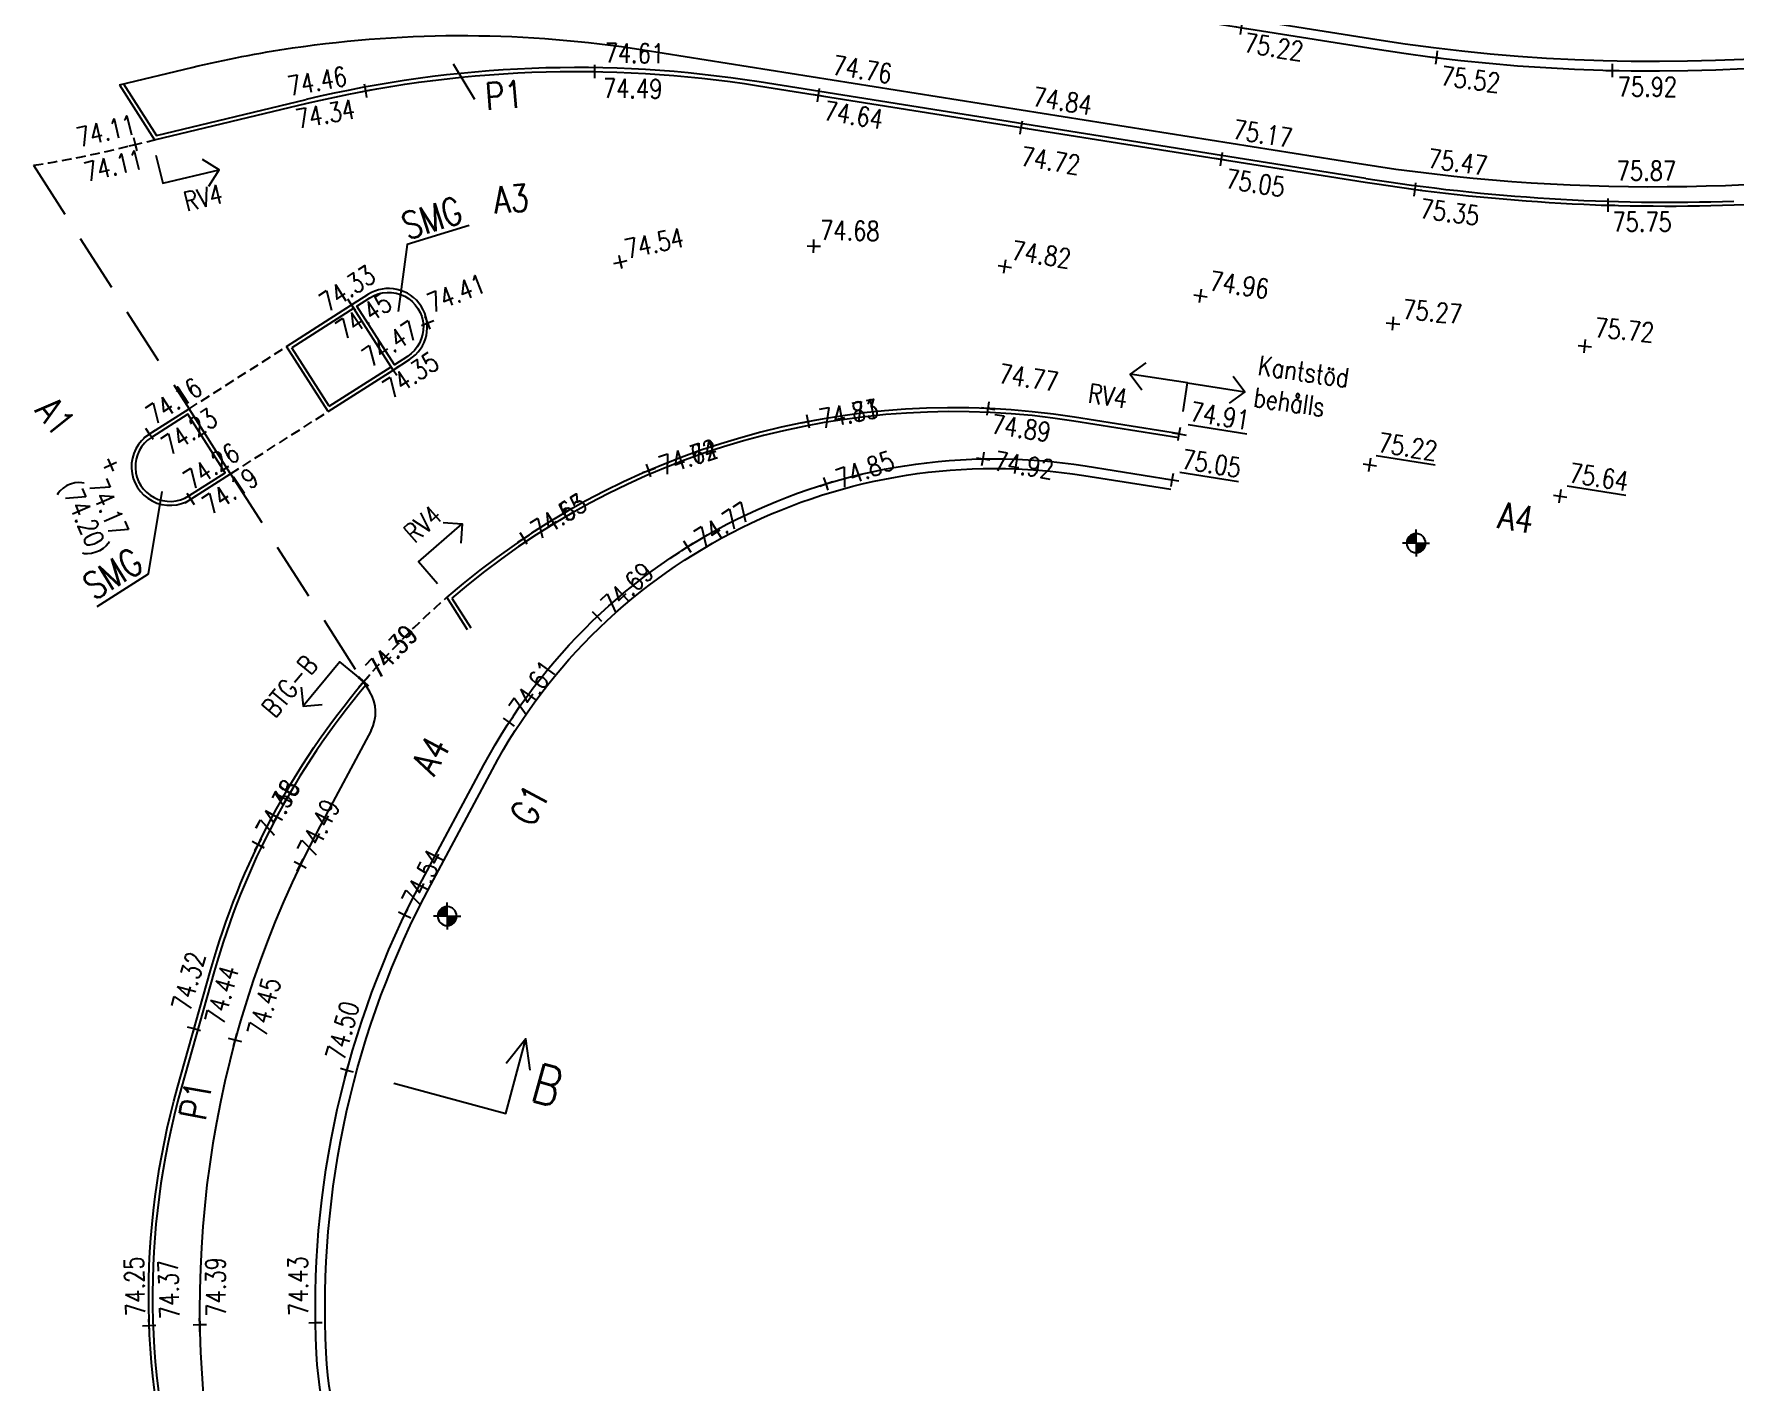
# Model space of a CAD drawing. Header units: metres. Extents: x 148130 to 148867, y 6395392 to 6395652.
# Drawn here: x 148216.49 to 148260.55, y 6395447.89 to 6395482.82 of the extents above; entities that cross this region are included whole.
import ezdxf
from ezdxf.enums import TextEntityAlignment as Align

# ---------------------------------------------------------------- set-up
doc = ezdxf.new("R2010")
doc.units = ezdxf.units.M
doc.linetypes.add('DASHED', pattern=[0.75, 0.5, -0.25])
for name, color, linetype in [('M-BELYSNINGSSTOLPE', 1, 'Continuous'), ('M-DETALJ', 3, 'Continuous'), ('M-KANTSTÖD', 1, 'Continuous'), ('M-PLUSHÖJD-XXX', 1, 'Continuous'), ('M-SEKTIONSMARKERING', 1, 'Continuous'), ('M-STOMLINJE', 3, 'Continuous'), ('M-STÖDREMSA', 1, 'Continuous'), ('M-YTLITTERA', 3, 'Continuous'), ('M-YTSKIKTSBEGRÄNSNING', 1, 'DASHED')]:
    doc.layers.add(name, color=color, linetype=linetype)
doc.styles.add('SIMPLEX8', font='simplex.shx', dxfattribs={"width": 0.8})
pattern_1 = [(224.9999999981717, (26965.24742683543, 71504.0631581117), (0.001571544821136953, -0.001571544821237251), [])]

# ---------------------------------------------------------------- blocks, each defined once
blk = doc.blocks.new('PLUSHÖJD')
at = {"color": 0, "ltscale": 0.3}
for p, q in [((-0.1750000000029104, 0), (0, 0)), ((0, 0), (0, 0.1750000000029104)), ((0, -0.1750000000029104), (0, 0)), ((0, 0), (0.1750000000029104, 0))]:
    blk.add_line(p, q, dxfattribs=at)
at = {"color": 0, "style": 'SIMPLEX8', "width": 0.8}
blk.add_attdef('NIVÅ', (0.3015976684400812, -0.2443315544987854), '', height=0.5, dxfattribs=at)
blk = doc.blocks.new('ks')
at = {"color": 1, "flags": 128}
for points in [[(1.146446609403938, 1.103553392924368), (1.499999998603016, 0.7499999990686774), (1.146446608472615, 0.3964466070756316)], [(0, 0), (-4.656612873077393e-10, 0.75), (1.499999999534339, 0.75)]]:
    blk.add_lwpolyline(points, dxfattribs=at)
at = {"color": 0, "style": 'SIMPLEX8', "width": 0.8}
blk.add_attdef('TYP', (-4.656612873077393e-10, 1.25), '', height=0.5, dxfattribs=at)
blk = doc.blocks.new('snitt')
at = {"flags": 128}
for points in [[(-2.037268131971359e-10, -3), (0, 0), (2.000000000261934, 0)], [(1.250466794735985, 0.3214900977909565), (2.000000000261934, 0), (1.25046679424122, -0.3214900959283113)]]:
    blk.add_lwpolyline(points, dxfattribs=at)
at = {"color": 0, "style": 'SIMPLEX8', "width": 0.8, "flags": 8}
blk.add_attdef('SEKTION', text='', height=1, rotation=270, dxfattribs=at).set_placement((0.1987208251957782, 0.6861163722351193), align=Align.CENTER)
blk = doc.blocks.new('belysningsstolpe')
at = {"layer": 'M-BELYSNINGSSTOLPE'}
h = blk.add_hatch(dxfattribs=at)
h.set_pattern_fill('ANSI31', color=256, scale=0.0007, angle=179.9999999981717, style=0)
h.set_pattern_definition(pattern_1)
edge = h.paths.add_edge_path()
edge.add_line((0, 0), (0, 0.2450000000026193))
edge.add_arc((0, 0), 0.245, 89.99999999833247, 179.9999999979156)
edge.add_line((-0.2449999999953434, 0), (0, 0))
h = blk.add_hatch(dxfattribs=at)
h.set_pattern_fill('ANSI31', color=256, scale=0.0007, angle=179.9999999981717, style=0)
h.set_pattern_definition(pattern_1)
edge = h.paths.add_edge_path()
edge.add_arc((0, 0), 0.245, 269.9999999983324, 359.9999999979156)
edge.add_line((0.2449999999953434, -1.455191522836685e-11), (0, 0))
edge.add_line((0, 0), (-1.455191522836685e-11, -0.2450000000098953))
for p, q in [((-0.2449996242066845, 0.0004291144869057462), (-0.3499872988177231, 0.0004291145014576614)), ((0, 0), (-0.2449999999953434, 0)), ((0, 0.2450000000026193), (7.275957614183426e-12, 0.3534108362073312)), ((0, 0), (0, 0.2450000000026193)), ((0, 0), (0.2449999999953434, -1.455191522836685e-11)), ((0, 0), (-1.455191522836685e-11, -0.2450000000098953)), ((0, -0.2417501558811637), (0, -0.3465891637897585)), ((0.2449999999953434, -1.455191522836685e-11), (0.3499833798923646, -7.275957614183426e-12))]:
    blk.add_line(p, q, dxfattribs=at)
for start, end in [(89.99999999833247, 179.9999999979156), (179.9999999979156, 269.9999999983324), (359.9999999979156, 89.99999999833247), (269.9999999983324, 359.9999999979156)]:
    blk.add_arc((0, 0), 0.245, start, end, dxfattribs=at)

msp = doc.modelspace()

# ---------------------------------------------------------------- linework, layer by layer
at = {"layer": 'M-DETALJ', "color": 1, "linetype": 'DASHED', "ltscale": 0.5}
for p, q in [((148220.5105444095, 6395473.111421618), (148223.0389398431, 6395474.726109369)), ((148221.5870029103, 6395471.425824661), (148224.1153983444, 6395473.040512413))]:
    msp.add_line(p, q, dxfattribs=at)
at = {"layer": 'M-DETALJ', "color": 1, "linetype": 'DASHED', "ltscale": 0.5, "flags": 128}
for points in [[(148216.4810074589, 6395479.421163435, 0.01999470259691123), (148218.6770070035, 6395479.855353358), (148219.6191255313, 6395480.081103166)], [(148225.031365541, 6395466.032391323, -0.03854943129989359), (148227.191967339, 6395468.226558818, -0.03854943129989359)]]:
    msp.add_lwpolyline(points, format="xyb", dxfattribs=at)
at = {"layer": 'M-KANTSTÖD'}
for p, q in [((148251.0073542735, 6395479.08315271), (148235.2815796537, 6395481.580874493)), ((148224.7783597035, 6395475.718288005), (148223.1770426166, 6395474.695652444)), ((148224.1458552666, 6395473.178615185), (148223.1770426171, 6395474.695652444)), ((148224.1458552669, 6395473.178615185), (148225.747172352, 6395474.201250747)), ((148227.3227557007, 6395468.207555332), (148227.8144764369, 6395467.437583266))]:
    msp.add_line(p, q, dxfattribs=at)
at = {"layer": 'M-KANTSTÖD', "flags": 128}
msp.add_lwpolyline([(148218.8107594891, 6395481.532695901), (148219.6650762371, 6395480.194944646), (148223.5457466116, 6395481.124828268)], dxfattribs=at)
for points in [[(148225.1997589419, 6395475.987402633, -1), (148226.1685715925, 6395474.470365373), (148225.8314522002, 6395474.255073672), (148224.8626395513, 6395475.772110931)], [(148219.5348327563, 6395472.36965883, 1.000000000182929), (148220.5036633842, 6395470.852633045), (148221.4489001378, 6395471.456281583), (148220.4800874867, 6395472.973318845)]]:
    msp.add_lwpolyline(points, format="xyb", close=True, dxfattribs=at)
for points in [[(148246.1576650179, 6395472.360669726), (148243.4416760537, 6395472.792049735, 0.2207934048451684), (148227.3227557008, 6395468.207555332)], [(148225.0877505484, 6395465.944099581, 0.1065428475077741), (148221.1651044329, 6395458.532520218), (148220.3100334839, 6395455.496085967, 0.1446632706096627), (148220.4548321612, 6395444.217863138, 0.1446632706096627)]]:
    msp.add_lwpolyline(points, format="xyb", dxfattribs=at)
at = {"layer": 'M-KANTSTÖD'}
for centre, radius, start, end in [((148230.5599870498, 6395451.853503884), 30.10000000098079, 80.97510841762816, 103.4751084104532), ((148258.8348450008, 6395528.365404982), 49.90000000078568, 260.9751084192293, 271.9653635843154)]:
    msp.add_arc(centre, radius, start, end, dxfattribs=at)
at = {"layer": 'M-STOMLINJE'}
for p, q in [((148223.038939844, 6395474.726109368), (148224.7245367785, 6395475.802567854)), ((148224.7245367785, 6395475.802567854), (148225.1458704246, 6395476.071640589)), ((148225.8009952775, 6395474.1169709), (148224.7245367785, 6395475.802567854)), ((148224.115398344, 6395473.040512414), (148223.0389398431, 6395474.726109369)), ((148224.1153983444, 6395473.040512413), (148225.8009952775, 6395474.1169709)), ((148225.8009952775, 6395474.1169709), (148226.2223945176, 6395474.386085526)), ((148219.4810278075, 6395472.453950155), (148220.5105444095, 6395473.111421618)), ((148221.5870029106, 6395471.425824661), (148220.5105444095, 6395473.111421618)), ((148220.5574863093, 6395470.768353198), (148221.5870029103, 6395471.425824661)), ((148243.7363205702, 6395471.631463021), (148245.9910089604, 6395471.273351293)), ((148227.7301965891, 6395467.383760341), (148227.1919673388, 6395468.226558818)), ((148225.0313655412, 6395466.032391323), (148225.1887362093, 6395465.785968893))]:
    msp.add_line(p, q, dxfattribs=at)
at = {"layer": 'M-STOMLINJE', "flags": 128}
for points in [[(148197.6761788953, 6395491.395608074, 0.2910034967220055), (148217.9726229625, 6395484.416786305), (148219.8845247269, 6395484.874914919, -0.09849140339385305), (148232.7503006676, 6395485.374908942), (148251.2515089062, 6395482.436365565, 0.2595882795621828), (148293.2803889093, 6395497.799572702, 0.03303807473068233), (148300.0381635874, 6395506.757057939, 0.03303807473068233)], [(148218.7078543335, 6395481.508037836), (148220.5835934423, 6395481.957501179, -0.02216640526120649), (148223.1939785712, 6395482.461856903, -0.07615872837050429), (148232.2801868565, 6395482.411972355)], [(148219.6191255313, 6395480.081103166), (148223.5692998916, 6395481.027641285, -0.09849140332555399), (148235.2658932995, 6395481.482112464), (148250.9916679194, 6395478.984390682, 0.04799082660629526), (148260.5496119571, 6395478.39481789), (148268.0118479113, 6395478.650888437)], [(148250.7809182811, 6395479.473504707, 0.08250468782098738), (148266.8420980957, 6395479.587901062, -0.450856370078983), (148268.0118479113, 6395478.650888437, -0.450856370078983)], [(148246.1733513721, 6395472.459431754), (148243.4573624078, 6395472.890811764, 0.2219293042280557), (148227.1919673388, 6395468.226558818)], [(148249.9831353131, 6395400.912201933), (148225.1316969306, 6395444.158346191, -0.1182789864284564), (148223.8148887055, 6395448.634560071, -0.1361353223311652), (148226.5562473499, 6395460.895715692), (148228.1524027765, 6395463.884093999, -0.3197046671169609), (148243.7363205703, 6395471.631463021)], [(148220.3673204921, 6395444.162455844, -0.1450085399806788), (148220.2137772671, 6395455.523192069), (148221.0688482161, 6395458.559626319, -0.1069385368591683), (148225.031365541, 6395466.032391323)], [(148225.2280020426, 6395464.776610625), (148223.9100544178, 6395462.309102747, 0.1661770032196583), (148221.1583733005, 6395445.389999712)]]:
    msp.add_lwpolyline(points, format="xyb", dxfattribs=at)
for points in [[(148232.2801868565, 6395482.411972355), (148250.7812224225, 6395479.473456402)], [(148218.7078543335, 6395481.508037836), (148219.6191255308, 6395480.081103166)]]:
    msp.add_lwpolyline(points, dxfattribs=at)
at = {"layer": 'M-STOMLINJE'}
for centre, radius, start, end in [((148225.6841324711, 6395475.228863058), 0.9999999992284808, 302.5654070410123, 122.565407039607), ((148220.0192570568, 6395471.611151677), 1.000000002163146, 122.5631772834296, 302.5631774771931), ((148224.3459377316, 6395465.247739643), 1, 331.8923914838375, 32.56317740653542)]:
    msp.add_arc(centre, radius, start, end, dxfattribs=at)
at = {"layer": 'M-STÖDREMSA', "flags": 128}
for points in [[(148197.8716287197, 6395491.551490613, 0.2910034967089825), (148217.9143672361, 6395484.659904117), (148219.8262690005, 6395485.118032731, -0.09849140339375306), (148232.789514747, 6395485.6218143), (148251.2907247916, 6395482.683270637, 0.2595882795611942), (148293.0911869687, 6395497.962982082, 0.03228798627828288), (148299.6895059134, 6395506.681900271), (148298.4258399327, 6395507.481911328), (148300.51183473, 6395510.776866621), (148301.7755039959, 6395509.976853491, 0.03472674597071863), (148306.4924794371, 6395519.153579229, 0.07940799583730748), (148308.0768130729, 6395525.182814766), (148308.5907412548, 6395530.38441326, -0.04139837966141265), (148310.3031502455, 6395540.757751909, -0.1583917126889949), (148328.9008095721, 6395570.38687567, 0.1137917146192807), (148331.5455545398, 6395573.879693462, -0.2263335761449538), (148338.2735307853, 6395579.594464619)], [(148225.3484561925, 6395444.28290711, -0.1182789864111426), (148224.0645681731, 6395448.647215642, -0.1361353223317108), (148226.7767634276, 6395460.777933437), (148228.3729188542, 6395463.766311744, -0.3197046671038054), (148243.6971046847, 6395471.384557949), (148245.9517930749, 6395471.026446221)]]:
    msp.add_lwpolyline(points, format="xyb", dxfattribs=at)
at = {"layer": 'M-YTLITTERA'}
msp.add_line((148227.9149036807, 6395481.126055657), (148227.3679547542, 6395482.044358394), dxfattribs=at)
at = {"layer": 'M-YTLITTERA', "color": 3, "flags": 128}
for points in [[(148227.7720985636, 6395477.860005515), (148226.1593327994, 6395477.366505556), (148225.933439813, 6395475.628749447)], [(148218.1263956153, 6395467.986929054), (148219.4585763844, 6395468.835659034), (148219.8166010189, 6395470.965813319)]]:
    msp.add_lwpolyline(points, dxfattribs=at)
at = {"layer": 'M-YTLITTERA', "color": 1, "flags": 128}
for points in [[(148245.3054999954, 6395474.305852871), (148244.902463262, 6395474.009945127), (148245.1983710018, 6395473.606908392)], [(148246.2715209369, 6395473.041347648), (148246.3851483946, 6395473.782690215), (148244.9024632613, 6395474.009945129)], [(148246.2715209369, 6395473.041347648), (148246.3851483946, 6395473.782690215), (148247.8678335274, 6395473.555435298)], [(148247.5719257884, 6395473.958472035), (148247.8678335263, 6395473.555435297), (148247.4647967918, 6395473.259527557)]]:
    msp.add_lwpolyline(points, dxfattribs=at)
at = {"layer": 'M-YTSKIKTSBEGRÄNSNING', "ltscale": 3}
for p, q in [((148216.4810074586, 6395479.421163436), (148220.5105444093, 6395473.111421618)), ((148221.5870029106, 6395471.425824661), (148225.0313655412, 6395466.032391323))]:
    msp.add_line(p, q, dxfattribs=at)

# ---------------------------------------------------------------- block references
at = {"layer": 'M-BELYSNINGSSTOLPE', "lineweight": -3}
for p in [(148252.3085222882, 6395469.630029663), (148227.1998722532, 6395459.966135531)]:
    msp.add_blockref('belysningsstolpe', p, dxfattribs=at)
at = {"layer": 'M-PLUSHÖJD-XXX'}
ref = msp.add_blockref('PLUSHÖJD', (148247.7863492183, 6395482.986736218), dxfattribs=dict(at, rotation=350.9751084162252))
ref.add_attrib('NIVÅ', '75.22', (148247.8183673952, 6395482.360590219), dxfattribs={"layer": '0', "height": 0.5, "rotation": 350.9751084159425, "style": 'SIMPLEX8', "width": 0.8})
ref = msp.add_blockref('PLUSHÖJD', (148231.0251797162, 6395481.849896931), dxfattribs=dict(at, rotation=359.0919010132138))
ref.add_attrib('NIVÅ', '74.61', (148231.2778881247, 6395482.089034204), dxfattribs={"layer": '0', "height": 0.5, "rotation": 359.09190101327, "style": 'SIMPLEX8', "width": 0.8})
ref = msp.add_blockref('PLUSHÖJD', (148252.8421593119, 6395482.212122857), dxfattribs=dict(at, rotation=352.4676239093771))
ref.add_attrib('NIVÅ', '75.52', (148252.9198747476, 6395481.501744715), dxfattribs={"layer": '0', "height": 0.5, "rotation": 352.4676239093525, "style": 'SIMPLEX8', "width": 0.8})
ref = msp.add_blockref('PLUSHÖJD', (148225.0897104556, 6395481.350555839), dxfattribs=dict(at, rotation=10.47853246046546))
ref.add_attrib('NIVÅ', '74.46', (148223.1194355061, 6395481.217401923), dxfattribs={"layer": '0', "height": 0.5, "rotation": 10.47853246049991, "style": 'SIMPLEX8', "width": 0.8})
ref = msp.add_blockref('PLUSHÖJD', (148231.0251797162, 6395481.849896931), dxfattribs=dict(at, rotation=359.1115118436034))
ref.add_attrib('NIVÅ', '74.49', (148231.2321322839, 6395481.174458931), dxfattribs={"layer": '0', "height": 0.5, "rotation": 359.1115118436406, "style": 'SIMPLEX8', "width": 0.8})
ref = msp.add_blockref('PLUSHÖJD', (148236.8247514615, 6395481.23451932), dxfattribs=dict(at, rotation=350.9751084162252))
ref.add_attrib('NIVÅ', '74.76', (148237.1570259514, 6395481.780044304), dxfattribs={"layer": '0', "height": 0.5, "rotation": 350.9751084159425, "style": 'SIMPLEX8', "width": 0.8})
ref = msp.add_blockref('PLUSHÖJD', (148257.3986657413, 6395481.87931163), dxfattribs=at)
ref.add_attrib('NIVÅ', '75.92', (148257.5308675909, 6395481.20686964), dxfattribs={"layer": '0', "height": 0.5, "style": 'SIMPLEX8', "width": 0.8})
ref = msp.add_blockref('PLUSHÖJD', (148225.0897104556, 6395481.350555839), dxfattribs=dict(at, rotation=10.506236728897))
ref.add_attrib('NIVÅ', '74.34', (148223.3291497761, 6395480.36744502), dxfattribs={"layer": '0', "height": 0.5, "rotation": 10.50623672869071, "style": 'SIMPLEX8', "width": 0.8})
ref = msp.add_blockref('PLUSHÖJD', (148236.8247514615, 6395481.23451932), dxfattribs=dict(at, rotation=350.9751084162252))
ref.add_attrib('NIVÅ', '74.64', (148236.9314124135, 6395480.598525885), dxfattribs={"layer": '0', "height": 0.5, "rotation": 350.9751084159425, "style": 'SIMPLEX8', "width": 0.8})
ref = msp.add_blockref('PLUSHÖJD', (148242.0776629642, 6395480.400200388), dxfattribs=dict(at, rotation=350.9751084162252))
ref.add_attrib('NIVÅ', '74.84', (148242.3421292544, 6395480.963588032), dxfattribs={"layer": '0', "height": 0.5, "rotation": 350.9751084159425, "style": 'SIMPLEX8', "width": 0.8})
ref = msp.add_blockref('PLUSHÖJD', (148219.1252808159, 6395479.963734065), dxfattribs=dict(at, rotation=13.47510842433501))
ref.add_attrib('NIVÅ', '74.11', (148217.6674172515, 6395479.89141611), dxfattribs={"layer": '0', "height": 0.5, "rotation": 13.47510842348924, "style": 'SIMPLEX8', "width": 0.8})
ref = msp.add_blockref('PLUSHÖJD', (148219.1252808159, 6395479.963734065), dxfattribs=dict(at, rotation=13.47510842433501))
ref.add_attrib('NIVÅ', '74.11', (148217.8577709766, 6395478.988932531), dxfattribs={"layer": '0', "height": 0.5, "rotation": 13.47510842348924, "style": 'SIMPLEX8', "width": 0.8})
ref = msp.add_blockref('PLUSHÖJD', (148242.0776629642, 6395480.400200388), dxfattribs=dict(at, rotation=350.9751084162252))
ref.add_attrib('NIVÅ', '74.72', (148242.0346783804, 6395479.415907343), dxfattribs={"layer": '0', "height": 0.5, "rotation": 350.9751084159425, "style": 'SIMPLEX8', "width": 0.8})
ref = msp.add_blockref('PLUSHÖJD', (148247.2636552192, 6395479.576510227), dxfattribs=dict(at, rotation=350.9751084197526))
ref.add_attrib('NIVÅ', '75.17', (148247.5308149914, 6395480.113550426), dxfattribs={"layer": '0', "height": 0.5, "rotation": 350.9751084192363, "style": 'SIMPLEX8', "width": 0.8})
ref = msp.add_blockref('PLUSHÖJD', (148247.2636552192, 6395479.576510227), dxfattribs=dict(at, rotation=350.9751084197526))
ref.add_attrib('NIVÅ', '75.05', (148247.3421608225, 6395478.838666043), dxfattribs={"layer": '0', "height": 0.5, "rotation": 350.9751084192363, "style": 'SIMPLEX8', "width": 0.8})
ref = msp.add_blockref('PLUSHÖJD', (148252.2810595778, 6395478.796786919), dxfattribs=dict(at, rotation=352.471846440742))
ref.add_attrib('NIVÅ', '75.47', (148252.5862146738, 6395479.359397595), dxfattribs={"layer": '0', "height": 0.5, "rotation": 352.4718464405015, "style": 'SIMPLEX8', "width": 0.8})
ref = msp.add_blockref('PLUSHÖJD', (148257.2811825784, 6395478.38954948), dxfattribs=at)
ref.add_attrib('NIVÅ', '75.87', (148257.5045330496, 6395479.030673458), dxfattribs={"layer": '0', "height": 0.5, "style": 'SIMPLEX8', "width": 0.8})
ref = msp.add_blockref('PLUSHÖJD', (148252.2810595778, 6395478.796786919), dxfattribs=dict(at, rotation=352.46824219617))
ref.add_attrib('NIVÅ', '75.35', (148252.3824947736, 6395478.061487104), dxfattribs={"layer": '0', "height": 0.5, "rotation": 352.4682421955837, "style": 'SIMPLEX8', "width": 0.8})
ref = msp.add_blockref('PLUSHÖJD', (148257.2811825784, 6395478.38954948), dxfattribs=at)
ref.add_attrib('NIVÅ', '75.75', (148257.3943732028, 6395477.706219866), dxfattribs={"layer": '0', "height": 0.5, "style": 'SIMPLEX8', "width": 0.8})
ref = msp.add_blockref('PLUSHÖJD', (148236.6993864896, 6395477.327265573), dxfattribs=dict(at, rotation=358.9490313623821))
ref.add_attrib('NIVÅ', '74.68', (148236.8593380969, 6395477.492316198), dxfattribs={"layer": '0', "height": 0.5, "rotation": 358.9490313618082, "style": 'SIMPLEX8', "width": 0.8})
ref = msp.add_blockref('PLUSHÖJD', (148231.6934974251, 6395476.914426075), dxfattribs=dict(at, rotation=12.29780094363856))
ref.add_attrib('NIVÅ', '74.54', (148231.8639707869, 6395476.995647163), dxfattribs={"layer": '0', "height": 0.5, "rotation": 12.29780094286296, "style": 'SIMPLEX8', "width": 0.8})
ref = msp.add_blockref('PLUSHÖJD', (148241.6520432124, 6395476.798510968), dxfattribs=dict(at, rotation=351.4373378912351))
ref.add_attrib('NIVÅ', '74.82', (148241.7950365983, 6395476.977335864), dxfattribs={"layer": '0', "height": 0.5, "rotation": 351.43733789074, "style": 'SIMPLEX8', "width": 0.8})
ref = msp.add_blockref('PLUSHÖJD', (148224.7245367841, 6395475.802567857), dxfattribs=dict(at, rotation=33.15826399809251))
ref.add_attrib('NIVÅ', '74.33', (148224.1019336274, 6395475.601035385), dxfattribs={"layer": '0', "height": 0.4999999999999999, "rotation": 33.15826399602557, "style": 'SIMPLEX8', "width": 0.8000000000000002})
ref = msp.add_blockref('PLUSHÖJD', (148246.7208848073, 6395476.035299177), dxfattribs=dict(at, rotation=351.4373378912351))
ref.add_attrib('NIVÅ', '74.96', (148246.9257028651, 6395476.18995), dxfattribs={"layer": '0', "height": 0.5, "rotation": 351.43733789074, "style": 'SIMPLEX8', "width": 0.8})
ref = msp.add_blockref('PLUSHÖJD', (148226.6949706616, 6395475.337752045), dxfattribs=dict(at, rotation=21.40627976356809))
ref.add_attrib('NIVÅ', '74.41', (148226.8067688651, 6395475.592718628), dxfattribs={"layer": '0', "height": 0.5, "rotation": 21.40627976297531, "style": 'SIMPLEX8', "width": 0.8})
ref = msp.add_blockref('PLUSHÖJD', (148224.7245367841, 6395475.802567857), dxfattribs=dict(at, rotation=33.15826399809251))
ref.add_attrib('NIVÅ', '74.45', (148224.5244568939, 6395474.883173842), dxfattribs={"layer": '0', "height": 0.4999999999999999, "rotation": 33.15826399602557, "style": 'SIMPLEX8', "width": 0.8000000000000002})
ref = msp.add_blockref('PLUSHÖJD', (148251.7102545549, 6395475.32237624), dxfattribs=dict(at, rotation=354.9114720526821))
ref.add_attrib('NIVÅ', '75.27', (148251.9362600501, 6395475.448862712), dxfattribs={"layer": '0', "height": 0.5, "rotation": 354.9114720524535, "style": 'SIMPLEX8', "width": 0.8})
ref = msp.add_blockref('PLUSHÖJD', (148225.8009952831, 6395474.116970903), dxfattribs=dict(at, rotation=33.15826399809251))
ref.add_attrib('NIVÅ', '74.47', (148225.2123817715, 6395474.169623587), dxfattribs={"layer": '0', "height": 0.4999999999999999, "rotation": 33.15826399602557, "style": 'SIMPLEX8', "width": 0.8000000000000002})
ref = msp.add_blockref('PLUSHÖJD', (148256.6809127813, 6395474.735790824), dxfattribs=dict(at, rotation=354.9114720526821))
ref.add_attrib('NIVÅ', '75.72', (148256.9140876211, 6395474.971944905), dxfattribs={"layer": '0', "height": 0.5, "rotation": 354.9114720524535, "style": 'SIMPLEX8', "width": 0.8})
ref = msp.add_blockref('PLUSHÖJD', (148225.8009952831, 6395474.116970903), dxfattribs=dict(at, rotation=33.15826399809251))
ref.add_attrib('NIVÅ', '74.35', (148225.7484167661, 6395473.351982241), dxfattribs={"layer": '0', "height": 0.4999999999999999, "rotation": 33.15826399602557, "style": 'SIMPLEX8', "width": 0.8000000000000002})
ref = msp.add_blockref('PLUSHÖJD', (148241.2171418442, 6395473.118278436), dxfattribs=dict(at, rotation=351.4373378912351))
ref.add_attrib('NIVÅ', '74.77', (148241.4643265052, 6395473.786200147), dxfattribs={"layer": '0', "height": 0.4999999999999999, "rotation": 351.4373378917331, "style": 'SIMPLEX8', "width": 0.8})
ref = msp.add_blockref('PLUSHÖJD', (148219.4881564925, 6395472.458502687), dxfattribs=dict(at, rotation=33.15826399809251))
ref.add_attrib('NIVÅ', '74.16', (148219.6126316125, 6395472.686018555), dxfattribs={"layer": '0', "height": 0.5, "rotation": 33.15826399323359, "style": 'SIMPLEX8', "width": 0.8})
for p, rotation, values in [((148236.5535034437, 6395472.780524409), 10.85530629656556, {'NIVÅ': '74.71'}), ((148232.4247699311, 6395471.514039263), 18.52736520475426, {'NIVÅ': '74.62'}), ((148236.5535034437, 6395472.780524409), 10.82918785104196, {'NIVÅ': '74.83'}), ((148232.4247699311, 6395471.514039263), 18.52736520475426, {'NIVÅ': '74.74'}), ((148241.0853959078, 6395471.814198872), 350.9751084050052, {'NIVÅ': '74.92'}), ((148237.0171664888, 6395471.167639186), 19.97771474244239, {'NIVÅ': '74.85'}), ((148229.1827979819, 6395469.750470681), 32.02309777597556, {'NIVÅ': '74.53'}), ((148229.1827979819, 6395469.750470681), 32.02309777597556, {'NIVÅ': '74.65'}), ((148233.4266151016, 6395469.532900638), 32.0358750984947, {'NIVÅ': '74.77'}), ((148231.088652617, 6395467.72673465), 43.33905895334593, {'NIVÅ': '74.69'}), ((148225.0407841401, 6395466.043550926), 47.09065825604183, {'NIVÅ': '74.39'}), ((148225.0313655412, 6395466.032391323), 47.09065825604183, {'NIVÅ': '74.39'}), ((148228.8057410855, 6395464.990488242), 54.75746512771906, {'NIVÅ': '74.61'}), ((148222.3004003773, 6395461.815429109), 61.38598568044755, {'NIVÅ': '74.36'}), ((148222.304220268, 6395461.813345225), 61.38598568044755, {'NIVÅ': '74.48'}), ((148223.3938391395, 6395461.290393462), 63.34233780969645, {'NIVÅ': '74.49'}), ((148226.0984715374, 6395459.992331988), 63.34233780969645, {'NIVÅ': '74.54'})]:
    msp.add_blockref('PLUSHÖJD', p, dxfattribs=dict(at, rotation=rotation)).add_auto_attribs(values)
ref = msp.add_blockref('PLUSHÖJD', (148241.2171418442, 6395473.118278436), dxfattribs=dict(at, rotation=351.4373378912351))
ref.add_attrib('NIVÅ', '74.89', (148241.2707509232, 6395472.477500813), dxfattribs={"layer": '0', "height": 0.4999999999999999, "rotation": 351.4373378917331, "style": 'SIMPLEX8', "width": 0.8})
ref = msp.add_blockref('PLUSHÖJD', (148246.1728155688, 6395472.459516856), dxfattribs=dict(at, rotation=350.9751084072852))
ref.add_attrib('NIVÅ', '%%u74.91', (148246.4180378304, 6395472.802122584), dxfattribs={"layer": '0', "height": 0.5, "rotation": 350.9751084068846, "style": 'SIMPLEX8', "width": 0.8})
ref = msp.add_blockref('PLUSHÖJD', (148219.4881564925, 6395472.458502687), dxfattribs=dict(at, rotation=33.15826399809251))
ref.add_attrib('NIVÅ', '74.23', (148220.006114108, 6395471.891173949), dxfattribs={"layer": '0', "height": 0.5, "rotation": 33.15826399323359, "style": 'SIMPLEX8', "width": 0.8})
ref = msp.add_blockref('PLUSHÖJD', (148251.1086617041, 6395471.66006218), dxfattribs=dict(at, rotation=350.9751084072852))
ref.add_attrib('NIVÅ', '%%u75.22', (148251.2911399801, 6395472.002045124), dxfattribs={"layer": '0', "height": 0.5, "rotation": 350.9751084068846, "style": 'SIMPLEX8', "width": 0.8})
ref = msp.add_blockref('PLUSHÖJD', (148218.4737088537, 6395471.655671673, 74.20168776367132), dxfattribs=dict(at, rotation=293.4744556340036))
ref.add_attrib('NIVÅ', '(74.20)', (148217.1681662566, 6395471.118680086, 74.20168776367132), dxfattribs={"layer": '0', "height": 0.4999999999999999, "rotation": 293.4744556213906, "style": 'SIMPLEX8', "width": 0.8})
ref = msp.add_blockref('PLUSHÖJD', (148218.4737088537, 6395471.655671673), dxfattribs=dict(at, rotation=293.4744556340036))
ref.add_attrib('NIVÅ', '74.17', (148217.8908907566, 6395471.15255875), dxfattribs={"layer": '0', "height": 0.4999999999999999, "rotation": 293.4744556213906, "style": 'SIMPLEX8', "width": 0.8000000000000003})
ref = msp.add_blockref('PLUSHÖJD', (148220.5574863093, 6395470.768353198), dxfattribs=dict(at, rotation=33.15826399809251))
ref.add_attrib('NIVÅ', '74.26', (148220.5837727298, 6395470.995929394), dxfattribs={"layer": '0', "height": 0.5, "rotation": 33.15826399323359, "style": 'SIMPLEX8', "width": 0.8})
ref = msp.add_blockref('PLUSHÖJD', (148245.9910089604, 6395471.273351293), dxfattribs=dict(at, rotation=350.9751084072852))
ref.add_attrib('NIVÅ', '%%u75.05', (148246.2014412935, 6395471.570498008), dxfattribs={"layer": '0', "height": 0.5, "rotation": 350.9751084068846, "style": 'SIMPLEX8', "width": 0.8})
ref = msp.add_blockref('PLUSHÖJD', (148220.5574863093, 6395470.768353198), dxfattribs=dict(at, rotation=33.15826399809251))
ref.add_attrib('NIVÅ', '74.19', (148221.0693521559, 6395470.351691081), dxfattribs={"layer": '0', "height": 0.5, "rotation": 33.15826399323359, "style": 'SIMPLEX8', "width": 0.8})
ref = msp.add_blockref('PLUSHÖJD', (148256.0424406734, 6395470.849500022), dxfattribs=dict(at, rotation=350.9751084072852))
ref.add_attrib('NIVÅ', '%%u75.64', (148256.2392981128, 6395471.216036), dxfattribs={"layer": '0', "height": 0.5, "rotation": 350.9751084068846, "style": 'SIMPLEX8', "width": 0.8})
ref = msp.add_blockref('PLUSHÖJD', (148220.6413019377, 6395457.041414163), dxfattribs=dict(at, rotation=74.2725869000826))
ref.add_attrib('NIVÅ', '74.32', (148220.5317210273, 6395457.465000678), dxfattribs={"layer": '0', "height": 0.5, "rotation": 74.2725869201098, "style": 'SIMPLEX8', "width": 0.8})
ref = msp.add_blockref('PLUSHÖJD', (148220.6413019377, 6395457.041414163), dxfattribs=dict(at, rotation=74.2725869000826))
ref.add_attrib('NIVÅ', '74.44', (148221.3931190662, 6395457.110081742), dxfattribs={"layer": '0', "height": 0.5, "rotation": 74.2725869201098, "style": 'SIMPLEX8', "width": 0.8})
ref = msp.add_blockref('PLUSHÖJD', (148221.7065728655, 6395456.752849711), dxfattribs=dict(at, rotation=74.84334287187083))
ref.add_attrib('NIVÅ', '74.45', (148222.4965353533, 6395456.799961986), dxfattribs={"layer": '0', "height": 0.5, "rotation": 74.84334288972711, "style": 'SIMPLEX8', "width": 0.8})
ref = msp.add_blockref('PLUSHÖJD', (148224.6022165399, 6395455.968472435), dxfattribs=dict(at, rotation=74.84334287018498))
ref.add_attrib('NIVÅ', '74.50', (148224.5280503449, 6395456.182402697), dxfattribs={"layer": '0', "height": 0.5, "rotation": 74.84334286604575, "style": 'SIMPLEX8', "width": 0.8})
ref = msp.add_blockref('PLUSHÖJD', (148223.7881928794, 6395449.422441659), dxfattribs=dict(at, rotation=90.97954250200195))
ref.add_attrib('NIVÅ', '74.43', (148223.6025320571, 6395449.611704554), dxfattribs={"layer": '0', "height": 0.4999999999999999, "rotation": 90.97954252055284, "style": 'SIMPLEX8', "width": 0.8})
ref = msp.add_blockref('PLUSHÖJD', (148219.4792085899, 6395449.348767043), dxfattribs=dict(at, rotation=92.15828305165321))
ref.add_attrib('NIVÅ', '74.25', (148219.3814759426, 6395449.611496423), dxfattribs={"layer": '0', "height": 0.5, "rotation": 92.15828304415717, "style": 'SIMPLEX8', "width": 0.8})
ref = msp.add_blockref('PLUSHÖJD', (148219.4792085899, 6395449.348767043), dxfattribs=dict(at, rotation=92.1642072121845))
ref.add_attrib('NIVÅ', '74.37', (148220.267782539, 6395449.530975129), dxfattribs={"layer": '0', "height": 0.5, "rotation": 92.16420721842353, "style": 'SIMPLEX8', "width": 0.8})
ref = msp.add_blockref('PLUSHÖJD', (148220.7886312912, 6395449.371155431), dxfattribs=dict(at, rotation=90.97954250614977))
ref.add_attrib('NIVÅ', '74.39', (148221.4663195439, 6395449.591367162), dxfattribs={"layer": '0', "height": 0.5, "rotation": 90.97954252055284, "style": 'SIMPLEX8', "width": 0.8})
at = {"layer": 'M-SEKTIONSMARKERING'}
ref = msp.add_blockref('snitt', (148228.7160218519, 6395454.854117301), dxfattribs=dict(at, xscale=-1, rotation=254.843342885504))
ref.add_attrib('SEKTION', 'B', dxfattribs={"layer": '0', "color": 0, "height": 0.9999999999999999, "rotation": 344.843342806032, "style": 'SIMPLEX8', "width": 0.8, "flags": 8}).set_placement((148229.6633236943, 6395455.106299572), align=Align.CENTER)
at = {"layer": 'M-YTLITTERA'}
ref = msp.add_blockref('ks', (148219.6546334486, 6395479.687862013), dxfattribs=dict(at, yscale=-0.9999999999999999, rotation=13.47510840243294))
ref.add_attrib('TYP', 'RV4', (148220.4437981709, 6395478.222497709), dxfattribs={"color": 1, "height": 0.5, "rotation": 13.47510842821944, "style": 'SIMPLEX8', "width": 0.7999999999999998})
ref = msp.add_blockref('ks', (148226.9489781471, 6395468.580112501), dxfattribs=dict(at, rotation=40.88958507394526))
ref.add_attrib('TYP', 'RV4', (148226.3527097013, 6395469.607736432), dxfattribs={"color": 1, "height": 0.4999999999999999, "rotation": 41.43287472289378, "style": 'SIMPLEX8', "width": 0.8})
ref = msp.add_blockref('ks', (148225.0000683395, 6395466.081398756), dxfattribs=dict(at, xscale=-1, rotation=50.45597520554464))
ref.add_attrib('TYP', 'BTG-B', (148222.7350454889, 6395465.068251748), dxfattribs={"color": 1, "height": 0.5, "rotation": 50.45597522993524, "style": 'SIMPLEX8', "width": 0.7999999999999998})

# ---------------------------------------------------------------- texts
at = {"layer": 'M-YTLITTERA', "color": 3, "style": 'SIMPLEX8', "width": 0.8}
for s, rotation, p in [('P1', 4.631099823338872, (148228.2111532747, 6395480.849868868)), ('A3', 4.631099823338872, (148228.4285402882, 6395478.166225073)), ('SMG', 17.81538607602458, (148226.1695460005, 6395477.482155637)), ('A1', 308.5743861020871, (148216.4905990677, 6395473.050520505)), ('A4', 350.6703161171906, (148254.392777888, 6395470.020125906)), ('SMG', 31.40765489380116, (148218.0495716467, 6395468.132835397)), ('A4', 61.89239148383755, (148226.8628936729, 6395463.568045902)), ('G1', 61.89239148383755, (148229.4122968025, 6395462.245500782)), ('P1', 79.80984514101931, (148220.9406701941, 6395454.647439474))]:
    msp.add_text(s, height=0.7, rotation=rotation, dxfattribs=at).set_placement(p)
at = {"layer": 'M-YTLITTERA', "color": 1, "style": 'SIMPLEX8', "width": 0.7999999999999998}
msp.add_text('RV4', height=0.5, rotation=351.2859462616048, dxfattribs=at).set_placement((148243.7830138056, 6395473.272847467))
at = {"layer": 'M-YTLITTERA', "color": 1, "insert": (148248.2570031657, 6395474.490379319), "char_height": 0.5, "width": 1.126900740084238, "attachment_point": 1, "rotation": 351.8292359305035, "style": 'SIMPLEX8'}
msp.add_mtext('Kantstöd behålls', dxfattribs=at)

doc.saveas('drawing.dxf')
